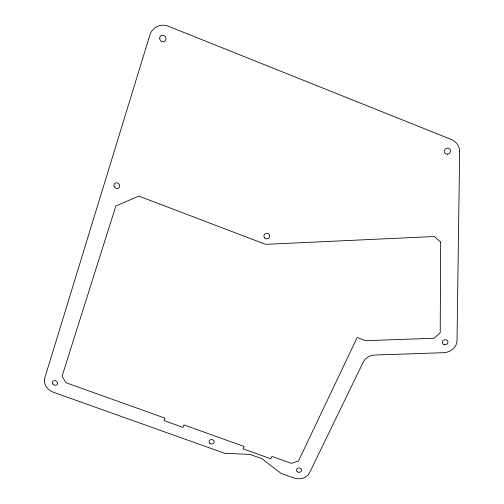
<?xml version="1.0" encoding="UTF-8"?>
<svg xmlns="http://www.w3.org/2000/svg" width="504" height="504" viewBox="0 0 504 504"><rect width="100%" height="100%" fill="white"/><g stroke="black" fill="none" stroke-linecap="round" stroke-linejoin="round"><path stroke-width="0.76" d="M440.679 242.103L440.212 332.678L434.177 338.234L365.576 340.691L357.166 337.541L298.5 460.984L291.356 463.365L271.933 456.416L270.85 458.785L243.104 448.869L244.15 446.475L183.941 424.929L182.971 427.367L164.039 420.601L164.984 418.144L65.974 382.712L62.055 376.249L115.857 205.991L138.821 196.094L265.564 244.339L434.379 236.515L440.679 242.103M459.635 151.899L457.015 340.584A13.299 11.661 -10.3 0 1 443.665 352.687L374.806 355.049A12.915 11.334 -2.7 0 0 363.283 362.042L309.532 472.79A12.064 10.055 5.4 0 1 293.952 477.975L281.005 473.363L261.841 458.665L249.997 454.432L224.576 453.254L53.462 392.276A12.562 10.439 24.7 0 1 44.749 378.126L149.852 35.078A15.574 14.446 63.3 0 1 168.374 26.252L451.345 139.488A14.837 13.835 -32.7 0 1 459.635 151.899M444.081 344.604A2.848 2.495 -10.3 0 0 447.943 341.756A2.848 2.495 -10.3 0 0 443.375 340.339A2.848 2.495 -10.3 0 0 444.081 344.604M264.821 238.09A2.917 2.747 13.1 0 0 269.634 236.836A2.917 2.747 13.1 0 0 265.967 233.478A2.917 2.747 13.1 0 0 264.821 238.09M114.068 186.417A3.024 2.747 38.6 0 0 119.057 187.652A3.024 2.747 38.6 0 0 117.256 182.883A3.024 2.747 38.6 0 0 114.068 186.417M52.933 384.098A2.69 2.236 24.8 0 0 57.425 384.136A2.69 2.236 24.8 0 0 54.659 380.633A2.69 2.236 24.8 0 0 52.933 384.098M209.903 443.299A2.602 2.186 12.3 0 0 214.156 442.361A2.602 2.186 12.3 0 0 210.817 439.62A2.602 2.186 12.3 0 0 209.903 443.299M297.505 471.857A2.583 2.148 5.4 0 0 301.606 470.49A2.583 2.148 5.4 0 0 298.015 468.166A2.583 2.148 5.4 0 0 297.505 471.857M159.711 38.197A3.345 3.1 63.6 0 0 164.291 41.58A3.345 3.1 63.6 0 0 164.562 35.904A3.345 3.1 63.6 0 0 159.711 38.197M447.464 154.142A3.188 2.967 -33.1 0 0 450.11 149.405A3.188 2.967 -33.1 0 0 444.698 149.808A3.188 2.967 -33.1 0 0 447.464 154.142"/></g></svg>
